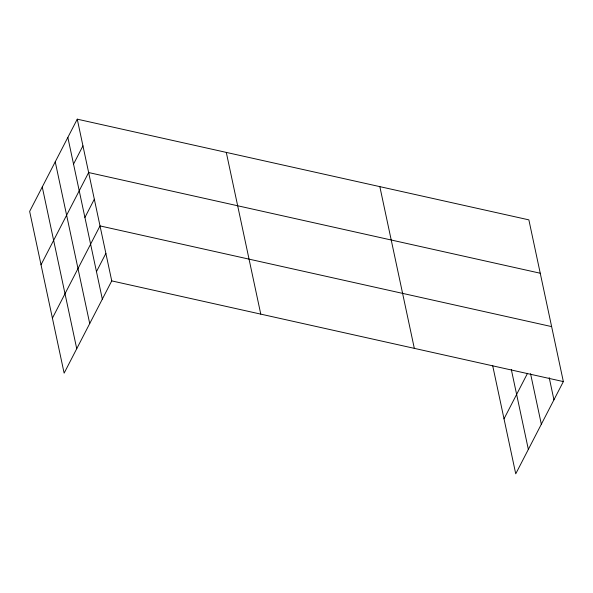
<?xml version="1.0" encoding="UTF-8"?>
<svg xmlns="http://www.w3.org/2000/svg" width="593" height="593" viewBox="0 0 593 593"><rect width="100%" height="100%" fill="white"/><g stroke="black" fill="none" stroke-linecap="round" stroke-linejoin="round"><path stroke-width="0.89" d="M77.26 119.171L29.65 211.412L64.133 373.138L111.743 280.897L77.26 119.171L528.867 219.862L563.35 381.588L515.74 473.829L492.642 365.473M73.539 164.091L82.946 145.856M41.028 264.782L88.639 172.541L540.245 273.232M84.918 217.461L94.324 199.226M52.406 318.152L100.017 225.911L551.623 326.602M96.466 271.638L105.88 253.404M504.02 418.843L527.518 373.316M111.743 280.897L563.35 381.588M549.214 377.652L553.936 399.823M530.557 373.694L541.335 424.247M511.314 369.513L528.348 449.405M379.839 186.632L414.322 348.358M226.289 152.401L260.772 314.127M67.847 137.406L102.33 299.131M55.245 161.83L89.721 323.556M42.259 186.988L76.734 348.714"/></g></svg>
